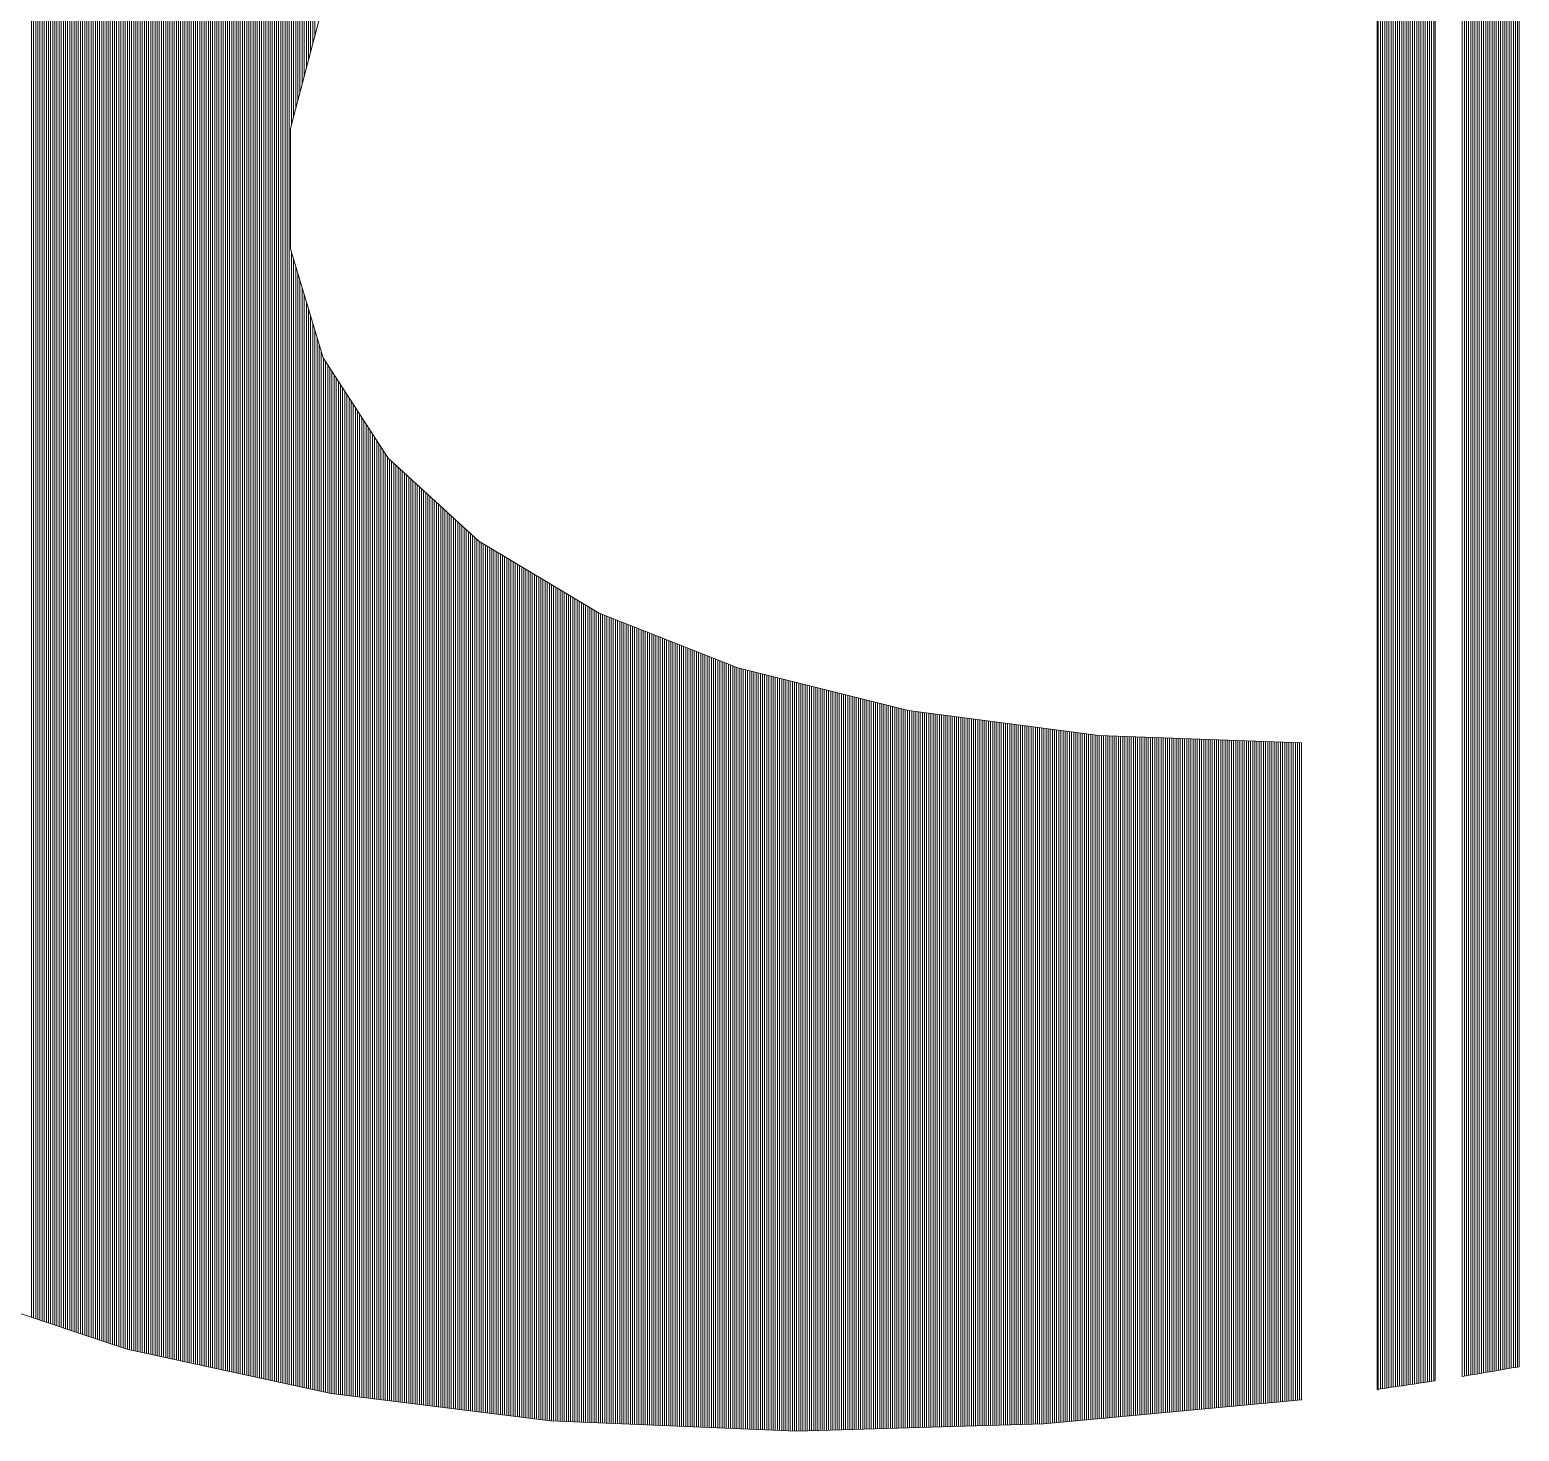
# Model space of a CAD drawing. Header units: millimetres. Extents: x 2 to 846, y 5 to 599.
# Drawn here: x 723.671 to 727.338, y 70.067 to 73.518 of the extents above; entities that cross this region are included whole.
import ezdxf

# ---------------------------------------------------------------- set-up
doc = ezdxf.new("R2010")
doc.units = ezdxf.units.MM
doc.linetypes.add('XKITLINE00', pattern=[0])
doc.layers.add('Outro tipo de objeto', color=7, linetype='Continuous', lineweight=0)

msp = doc.modelspace()

# ---------------------------------------------------------------- linework, layer by layer
at = {"layer": 'Outro tipo de objeto', "color": 5, "linetype": 'XKITLINE00', "lineweight": 0}
for p, q in [((727.297, 70.2191), (727.297, 82.7878)), ((727.3023, 70.22), (727.3023, 82.7908)), ((727.3075, 70.2209), (727.3075, 82.7939)), ((727.3128, 70.2218), (727.3128, 82.7969)), ((727.318, 70.2227), (727.318, 82.7999)), ((727.3233, 70.2236), (727.3233, 82.803)), ((727.3285, 70.2245), (727.3285, 82.806)), ((727.3338, 70.2255), (727.3338, 82.8091)), ((727.3377, 82.8113), (727.3377, 70.2261)), ((727.2341, 70.2085), (727.2341, 82.7514)), ((727.2393, 70.2094), (727.2393, 82.7544)), ((727.2446, 70.2102), (727.2446, 82.7574)), ((727.2498, 70.2111), (727.2498, 82.7605)), ((727.2551, 70.212), (727.2551, 82.7635)), ((727.2603, 70.2129), (727.2603, 82.7665)), ((727.2656, 70.2138), (727.2656, 82.7696)), ((727.2708, 70.2147), (727.2708, 82.7726)), ((727.2761, 70.2155), (727.2761, 82.7757)), ((727.2813, 70.2164), (727.2813, 82.7787)), ((727.2866, 70.2173), (727.2866, 82.7817)), ((727.2918, 70.2182), (727.2918, 82.7848)), ((727.1974, 82.7301), (727.1974, 70.2025)), ((727.2026, 70.2033), (727.2026, 82.7332)), ((727.2078, 70.2042), (727.2078, 82.7362)), ((727.2131, 70.205), (727.2131, 82.7392)), ((727.2183, 70.2059), (727.2183, 82.7423)), ((727.2236, 70.2068), (727.2236, 82.7453)), ((727.2288, 70.2076), (727.2288, 82.7483)), ((727.1062, 70.188), (727.1062, 82.6774)), ((727.1115, 70.1888), (727.1115, 82.6804)), ((727.1167, 70.1897), (727.1167, 82.6835)), ((727.122, 70.1905), (727.122, 82.6865)), ((727.1272, 70.1913), (727.1272, 82.6895)), ((727.1311, 82.6918), (727.1311, 70.1919)), ((727.0433, 70.1785), (727.0433, 82.641)), ((727.0485, 70.1792), (727.0485, 82.644)), ((727.0538, 70.18), (727.0538, 82.647)), ((727.059, 70.1808), (727.059, 82.6501)), ((727.0643, 70.1816), (727.0643, 82.6531)), ((727.0695, 70.1824), (727.0695, 82.6561)), ((727.0748, 70.1832), (727.0748, 82.6592)), ((727.08, 70.184), (727.08, 82.6622)), ((727.0853, 70.1848), (727.0853, 82.6652)), ((727.0905, 70.1856), (727.0905, 82.6683)), ((727.0958, 70.1864), (727.0958, 82.6713)), ((727.101, 70.1872), (727.101, 82.6744)), ((726.9876, 82.6087), (726.9876, 70.1703)), ((726.9908, 70.1685), (726.9908, 82.6106)), ((726.9961, 70.1715), (726.9961, 82.6136)), ((727.0013, 70.1723), (727.0013, 82.6167)), ((727.0066, 70.173), (727.0066, 82.6197)), ((727.0118, 70.1738), (727.0118, 82.6227)), ((727.017, 70.1746), (727.017, 82.6258)), ((727.0223, 70.1753), (727.0223, 82.6288)), ((727.0275, 70.1761), (727.0275, 82.6318)), ((727.0328, 70.1769), (727.0328, 82.6349)), ((727.038, 70.1777), (727.038, 82.6379))]:
    msp.add_line(p, q, dxfattribs=at)
at = {"layer": 'Outro tipo de objeto', "color": 1, "linetype": 'XKITLINE00', "lineweight": 0}
for p, q in [((724.3626, 73.4634), (724.3626, 74.8711)), ((724.3679, 73.4834), (724.3679, 74.8746)), ((724.3731, 73.5034), (724.3731, 74.8781)), ((724.3049, 70.1836), (724.3049, 74.8326)), ((724.3101, 70.1825), (724.3101, 74.8361)), ((724.3154, 73.2838), (724.3154, 74.8396)), ((724.3206, 73.3037), (724.3206, 74.8431)), ((724.3259, 73.3237), (724.3259, 74.8466)), ((724.3311, 73.3437), (724.3311, 74.8501)), ((724.3364, 73.3636), (724.3364, 74.8536)), ((724.3416, 73.3836), (724.3416, 74.8571)), ((724.3469, 73.4035), (724.3469, 74.8606)), ((724.3521, 73.4235), (724.3521, 74.8641)), ((724.3574, 73.4435), (724.3574, 74.8676)), ((724.2524, 70.195), (724.2524, 74.7976)), ((724.2577, 70.1939), (724.2577, 74.8011)), ((724.2629, 70.1928), (724.2629, 74.8046)), ((724.2682, 70.1916), (724.2682, 74.8081)), ((724.2734, 70.1905), (724.2734, 74.8116)), ((724.2787, 70.1893), (724.2787, 74.8151)), ((724.2839, 70.1882), (724.2839, 74.8186)), ((724.2892, 70.1871), (724.2892, 74.8221)), ((724.2944, 70.1859), (724.2944, 74.8256)), ((724.2996, 70.1848), (724.2996, 74.8291)), ((724.1947, 70.2076), (724.1947, 74.759)), ((724.2, 70.2065), (724.2, 74.7625)), ((724.2052, 70.2053), (724.2052, 74.766)), ((724.2105, 70.2042), (724.2105, 74.7695)), ((724.2157, 70.203), (724.2157, 74.773)), ((724.2209, 70.2019), (724.2209, 74.7765)), ((724.2262, 70.2008), (724.2262, 74.78)), ((724.2314, 70.1996), (724.2314, 74.7835)), ((724.2367, 70.1985), (724.2367, 74.787)), ((724.2419, 70.1973), (724.2419, 74.7905)), ((724.2472, 70.1962), (724.2472, 74.7941)), ((724.1422, 70.219), (724.1422, 74.724)), ((724.1475, 70.2179), (724.1475, 74.7275)), ((724.1527, 70.2167), (724.1527, 74.731)), ((724.158, 70.2156), (724.158, 74.7345)), ((724.1632, 70.2144), (724.1632, 74.738)), ((724.1685, 70.2133), (724.1685, 74.7415)), ((724.1737, 70.2122), (724.1737, 74.745)), ((724.179, 70.211), (724.179, 74.7485)), ((724.1842, 70.2099), (724.1842, 74.752)), ((724.1895, 70.2087), (724.1895, 74.7555)), ((724.0845, 70.2315), (724.0845, 74.6855)), ((724.0898, 70.2304), (724.0898, 74.689)), ((724.095, 70.2293), (724.095, 74.6925)), ((724.1003, 70.2281), (724.1003, 74.696)), ((724.1055, 70.227), (724.1055, 74.6995)), ((724.1108, 70.2258), (724.1108, 74.703)), ((724.116, 70.2247), (724.116, 74.7065)), ((724.1213, 70.2236), (724.1213, 74.71)), ((724.1265, 70.2224), (724.1265, 74.7135)), ((724.1317, 70.2213), (724.1317, 74.717)), ((724.137, 70.2201), (724.137, 74.7205)), ((724.0321, 70.243), (724.0321, 74.6504)), ((724.0373, 70.2418), (724.0373, 74.6539)), ((724.0426, 70.2407), (724.0426, 74.6574)), ((724.0478, 70.2395), (724.0478, 74.6609)), ((724.053, 70.2384), (724.053, 74.6644)), ((724.0583, 70.2373), (724.0583, 74.6679)), ((724.0635, 70.2361), (724.0635, 74.6714)), ((724.0688, 70.235), (724.0688, 74.6749)), ((724.074, 70.2338), (724.074, 74.6784)), ((724.0793, 70.2327), (724.0793, 74.682)), ((723.9743, 70.2555), (723.9743, 74.6119)), ((723.9796, 70.2544), (723.9796, 74.6154)), ((723.9848, 70.2532), (723.9848, 74.6189)), ((723.9901, 70.2521), (723.9901, 74.6224)), ((723.9953, 70.2509), (723.9953, 74.6259)), ((724.0006, 70.2498), (724.0006, 74.6294)), ((724.0058, 70.2487), (724.0058, 74.6329)), ((724.0111, 70.2475), (724.0111, 74.6364)), ((724.0163, 70.2464), (724.0163, 74.6399)), ((724.0216, 70.2452), (724.0216, 74.6434)), ((724.0268, 70.2441), (724.0268, 74.6469)), ((723.9219, 70.2669), (723.9219, 74.5769)), ((723.9271, 70.2658), (723.9271, 74.5804)), ((723.9324, 70.2646), (723.9324, 74.5839)), ((723.9376, 70.2635), (723.9376, 74.5874)), ((723.9429, 70.2623), (723.9429, 74.5909)), ((723.9481, 70.2612), (723.9481, 74.5944)), ((723.9534, 70.2601), (723.9534, 74.5979)), ((723.9586, 70.2589), (723.9586, 74.6014)), ((723.9638, 70.2578), (723.9638, 74.6049)), ((723.9691, 70.2566), (723.9691, 74.6084)), ((723.8746, 70.2813), (723.8746, 74.5416)), ((723.8799, 70.2795), (723.8799, 74.5457)), ((723.8851, 70.2778), (723.8851, 74.5498)), ((723.8904, 70.276), (723.8904, 74.5539)), ((723.8956, 70.2743), (723.8956, 74.558)), ((723.9009, 70.2725), (723.9009, 74.5621)), ((723.9061, 70.2708), (723.9061, 74.5662)), ((723.9114, 70.2692), (723.9114, 74.5699)), ((723.9166, 70.2681), (723.9166, 74.5734)), ((723.8274, 70.2971), (723.8274, 74.5046)), ((723.8327, 70.2954), (723.8327, 74.5087)), ((723.8379, 70.2936), (723.8379, 74.5128)), ((723.8432, 70.2918), (723.8432, 74.5169)), ((723.8484, 70.2901), (723.8484, 74.5211)), ((723.8537, 70.2883), (723.8537, 74.5252)), ((723.8589, 70.2866), (723.8589, 74.5293)), ((723.8642, 70.2848), (723.8642, 74.5334)), ((723.8694, 70.2831), (723.8694, 74.5375)), ((723.7802, 70.3129), (723.7802, 74.4677)), ((723.7855, 70.3112), (723.7855, 74.4718)), ((723.7907, 70.3094), (723.7907, 74.4759)), ((723.7959, 70.3076), (723.7959, 74.48)), ((723.8012, 70.3059), (723.8012, 74.4841)), ((723.8064, 70.3041), (723.8064, 74.4882)), ((723.8117, 70.3024), (723.8117, 74.4923)), ((723.8169, 70.3006), (723.8169, 74.4964)), ((723.8222, 70.2989), (723.8222, 74.5005)), ((723.733, 70.3287), (723.733, 74.4307)), ((723.7382, 70.327), (723.7382, 74.4348)), ((723.7435, 70.3252), (723.7435, 74.4389)), ((723.7487, 70.3235), (723.7487, 74.443)), ((723.754, 70.3217), (723.754, 74.4471)), ((723.7592, 70.3199), (723.7592, 74.4513)), ((723.7645, 70.3182), (723.7645, 74.4554)), ((723.7697, 70.3164), (723.7697, 74.4595)), ((723.775, 70.3147), (723.775, 74.4636)), ((723.6858, 70.3445), (723.6858, 74.3938)), ((723.691, 70.3428), (723.691, 74.3979)), ((723.6963, 70.341), (723.6963, 74.402)), ((723.7015, 70.3393), (723.7015, 74.4061)), ((723.7067, 70.3375), (723.7067, 74.4102)), ((723.712, 70.3357), (723.712, 74.4143)), ((723.7172, 70.334), (723.7172, 74.4184)), ((723.7225, 70.3322), (723.7225, 74.4225)), ((723.7277, 70.3305), (723.7277, 74.4266)), ((723.6753, 70.348), (723.6753, 74.3856)), ((723.6805, 70.3463), (723.6805, 74.3897)), ((724.3927, 73.578), (724.3132, 73.2754)), ((724.3132, 73.2754), (724.3132, 72.9786)), ((724.3132, 72.9786), (724.3932, 72.7103)), ((724.3154, 70.1814), (724.3154, 72.9711)), ((724.3206, 70.1802), (724.3206, 72.9535)), ((724.3259, 70.1791), (724.3259, 72.9359)), ((724.3311, 70.1779), (724.3311, 72.9183)), ((724.3364, 70.1768), (724.3364, 72.9007)), ((724.3416, 70.1757), (724.3416, 72.8831)), ((724.3469, 70.1745), (724.3469, 72.8655)), ((724.3521, 70.1734), (724.3521, 72.8479)), ((724.3574, 70.1722), (724.3574, 72.8303)), ((724.3626, 70.1711), (724.3626, 72.8127)), ((724.3679, 70.17), (724.3679, 72.7951)), ((724.3731, 70.1688), (724.3731, 72.7775)), ((724.3784, 70.1677), (724.3784, 72.7599)), ((724.3836, 70.1665), (724.3836, 72.7423)), ((724.3888, 70.1654), (724.3888, 72.7247)), ((724.3932, 72.7103), (724.5538, 72.4637)), ((724.3941, 70.1642), (724.3941, 72.7088)), ((724.3993, 70.1631), (724.3993, 72.7008)), ((724.4046, 70.162), (724.4046, 72.6927)), ((724.4098, 70.1608), (724.4098, 72.6847)), ((724.4151, 70.1599), (724.4151, 72.6766)), ((724.4203, 70.1593), (724.4203, 72.6686)), ((724.4256, 70.1586), (724.4256, 72.6605)), ((724.4308, 70.158), (724.4308, 72.6525)), ((724.4361, 70.1573), (724.4361, 72.6444)), ((724.4413, 70.1567), (724.4413, 72.6363)), ((724.4466, 70.156), (724.4466, 72.6283)), ((724.4518, 70.1554), (724.4518, 72.6202)), ((724.4571, 70.1547), (724.4571, 72.6122)), ((724.4623, 70.154), (724.4623, 72.6041)), ((724.4676, 70.1534), (724.4676, 72.5961)), ((724.4728, 70.1527), (724.4728, 72.588)), ((724.478, 70.1521), (724.478, 72.58)), ((724.4833, 70.1514), (724.4833, 72.5719)), ((724.4885, 70.1508), (724.4885, 72.5638)), ((724.4938, 70.1501), (724.4938, 72.5558)), ((724.499, 70.1495), (724.499, 72.5477)), ((724.5043, 70.1488), (724.5043, 72.5397)), ((724.5095, 70.1482), (724.5095, 72.5316)), ((724.5148, 70.1475), (724.5148, 72.5236)), ((724.52, 70.1469), (724.52, 72.5155)), ((724.5253, 70.1462), (724.5253, 72.5075)), ((724.5305, 70.1456), (724.5305, 72.4994)), ((724.5358, 70.1449), (724.5358, 72.4913)), ((724.541, 70.1443), (724.541, 72.4833)), ((724.5463, 70.1436), (724.5463, 72.4752)), ((724.5515, 70.143), (724.5515, 72.4672)), ((724.5538, 72.4637), (724.7766, 72.259)), ((724.5567, 70.1423), (724.5567, 72.4609)), ((724.562, 70.1417), (724.562, 72.4561)), ((724.5672, 70.141), (724.5672, 72.4513)), ((724.5725, 70.1404), (724.5725, 72.4465)), ((724.5777, 70.1397), (724.5777, 72.4417)), ((724.583, 70.1391), (724.583, 72.4368)), ((724.5882, 70.1384), (724.5882, 72.432)), ((724.5935, 70.1378), (724.5935, 72.4272)), ((724.5987, 70.1371), (724.5987, 72.4224)), ((724.604, 70.1365), (724.604, 72.4176)), ((724.6092, 70.1358), (724.6092, 72.4127)), ((724.6145, 70.1352), (724.6145, 72.4079)), ((724.6197, 70.1345), (724.6197, 72.4031)), ((724.625, 70.1339), (724.625, 72.3983)), ((724.6302, 70.1332), (724.6302, 72.3935)), ((724.6355, 70.1326), (724.6355, 72.3886)), ((724.6407, 70.1319), (724.6407, 72.3838)), ((724.6459, 70.1313), (724.6459, 72.379)), ((724.6512, 70.1306), (724.6512, 72.3742)), ((724.6564, 70.13), (724.6564, 72.3694)), ((724.6617, 70.1293), (724.6617, 72.3646)), ((724.6669, 70.1287), (724.6669, 72.3597)), ((724.6722, 70.128), (724.6722, 72.3549)), ((724.6774, 70.1274), (724.6774, 72.3501)), ((724.6827, 70.1267), (724.6827, 72.3453)), ((724.6879, 70.1261), (724.6879, 72.3405)), ((724.6932, 70.1254), (724.6932, 72.3356)), ((724.6984, 70.1248), (724.6984, 72.3308)), ((724.7037, 70.1241), (724.7037, 72.326)), ((724.7089, 70.1235), (724.7089, 72.3212)), ((724.7142, 70.1228), (724.7142, 72.3164)), ((724.7194, 70.1222), (724.7194, 72.3115)), ((724.7246, 70.1215), (724.7246, 72.3067)), ((724.7299, 70.1209), (724.7299, 72.3019)), ((724.7351, 70.1202), (724.7351, 72.2971)), ((724.7404, 70.1196), (724.7404, 72.2923)), ((724.7456, 70.1189), (724.7456, 72.2874)), ((724.7509, 70.1183), (724.7509, 72.2826)), ((724.7561, 70.1176), (724.7561, 72.2778)), ((724.7614, 70.117), (724.7614, 72.273)), ((724.7666, 70.1163), (724.7666, 72.2682)), ((724.7719, 70.1157), (724.7719, 72.2633)), ((724.7766, 72.259), (725.0728, 72.0818)), ((724.7771, 70.115), (724.7771, 72.2587)), ((724.7824, 70.1144), (724.7824, 72.2555)), ((724.7876, 70.1137), (724.7876, 72.2524)), ((724.7929, 70.1131), (724.7929, 72.2493)), ((724.7981, 70.1124), (724.7981, 72.2461)), ((724.8034, 70.1118), (724.8034, 72.243)), ((724.8086, 70.1111), (724.8086, 72.2398)), ((724.8138, 70.1105), (724.8138, 72.2367)), ((724.8191, 70.1098), (724.8191, 72.2336)), ((724.8243, 70.1092), (724.8243, 72.2304)), ((724.8296, 70.1085), (724.8296, 72.2273)), ((724.8348, 70.1079), (724.8348, 72.2241)), ((724.8401, 70.1072), (724.8401, 72.221)), ((724.8453, 70.1066), (724.8453, 72.2179)), ((724.8506, 70.1059), (724.8506, 72.2147)), ((724.8558, 70.1053), (724.8558, 72.2116)), ((724.8611, 70.1046), (724.8611, 72.2085)), ((724.8663, 70.104), (724.8663, 72.2053)), ((724.8716, 70.1033), (724.8716, 72.2022)), ((724.8768, 70.1027), (724.8768, 72.199)), ((724.8821, 70.102), (724.8821, 72.1959)), ((724.8873, 70.1014), (724.8873, 72.1928)), ((724.8926, 70.1007), (724.8926, 72.1896)), ((724.8978, 70.1001), (724.8978, 72.1865)), ((724.903, 70.0994), (724.903, 72.1833)), ((724.9083, 70.0988), (724.9083, 72.1802)), ((724.9135, 70.0981), (724.9135, 72.1771)), ((724.9188, 70.0975), (724.9188, 72.1739)), ((724.924, 70.0968), (724.924, 72.1708)), ((724.9293, 70.0962), (724.9293, 72.1676)), ((724.9345, 70.0955), (724.9345, 72.1645)), ((724.9398, 70.0949), (724.9398, 72.1614)), ((724.945, 70.0942), (724.945, 72.1582)), ((724.9503, 70.0936), (724.9503, 72.1551)), ((724.9555, 70.0931), (724.9555, 72.152)), ((724.9608, 70.0929), (724.9608, 72.1488)), ((724.966, 70.0927), (724.966, 72.1457)), ((724.9713, 70.0925), (724.9713, 72.1425)), ((724.9765, 70.0922), (724.9765, 72.1394)), ((724.9817, 70.092), (724.9817, 72.1363)), ((724.987, 70.0918), (724.987, 72.1331)), ((724.9922, 70.0916), (724.9922, 72.13)), ((724.9975, 70.0913), (724.9975, 72.1268)), ((725.0027, 70.0911), (725.0027, 72.1237)), ((725.008, 70.0909), (725.008, 72.1206)), ((725.0132, 70.0907), (725.0132, 72.1174)), ((725.0185, 70.0904), (725.0185, 72.1143)), ((725.0237, 70.0902), (725.0237, 72.1112)), ((725.029, 70.09), (725.029, 72.108)), ((725.0342, 70.0898), (725.0342, 72.1049)), ((725.0395, 70.0895), (725.0395, 72.1017)), ((725.0447, 70.0893), (725.0447, 72.0986)), ((725.05, 70.0891), (725.05, 72.0955)), ((725.0552, 70.0889), (725.0552, 72.0923)), ((725.0605, 70.0886), (725.0605, 72.0892)), ((725.0657, 70.0884), (725.0657, 72.086)), ((725.0709, 70.0882), (725.0709, 72.0829)), ((725.0728, 72.0818), (725.4138, 71.947)), ((725.0762, 70.088), (725.0762, 72.0805)), ((725.0814, 70.0878), (725.0814, 72.0784)), ((725.0867, 70.0875), (725.0867, 72.0763)), ((725.0919, 70.0873), (725.0919, 72.0742)), ((725.0972, 70.0871), (725.0972, 72.0722)), ((725.1024, 70.0869), (725.1024, 72.0701)), ((725.1077, 70.0866), (725.1077, 72.068)), ((725.1129, 70.0864), (725.1129, 72.0659)), ((725.1182, 70.0862), (725.1182, 72.0639)), ((725.1234, 70.086), (725.1234, 72.0618)), ((725.1287, 70.0857), (725.1287, 72.0597)), ((725.1339, 70.0855), (725.1339, 72.0576)), ((725.1392, 70.0853), (725.1392, 72.0556)), ((725.1444, 70.0851), (725.1444, 72.0535)), ((725.1496, 70.0848), (725.1496, 72.0514)), ((725.1549, 70.0846), (725.1549, 72.0493)), ((725.1601, 70.0844), (725.1601, 72.0473)), ((725.1654, 70.0842), (725.1654, 72.0452)), ((725.1706, 70.084), (725.1706, 72.0431)), ((725.1759, 70.0837), (725.1759, 72.041)), ((725.1811, 70.0835), (725.1811, 72.039)), ((725.1864, 70.0833), (725.1864, 72.0369)), ((725.1916, 70.0831), (725.1916, 72.0348)), ((725.1969, 70.0828), (725.1969, 72.0327)), ((725.2021, 70.0826), (725.2021, 72.0307)), ((725.2074, 70.0824), (725.2074, 72.0286)), ((725.2126, 70.0822), (725.2126, 72.0265)), ((725.2179, 70.0819), (725.2179, 72.0244)), ((725.2231, 70.0817), (725.2231, 72.0224)), ((725.2284, 70.0815), (725.2284, 72.0203)), ((725.2336, 70.0813), (725.2336, 72.0182)), ((725.2388, 70.081), (725.2388, 72.0161)), ((725.2441, 70.0808), (725.2441, 72.0141)), ((725.2493, 70.0806), (725.2493, 72.012)), ((725.2546, 70.0804), (725.2546, 72.0099)), ((725.2598, 70.0801), (725.2598, 72.0078)), ((725.2651, 70.0799), (725.2651, 72.0058)), ((725.2703, 70.0797), (725.2703, 72.0037)), ((725.2756, 70.0795), (725.2756, 72.0016)), ((725.2808, 70.0793), (725.2808, 71.9995)), ((725.2861, 70.079), (725.2861, 71.9975)), ((725.2913, 70.0788), (725.2913, 71.9954)), ((725.2966, 70.0786), (725.2966, 71.9933)), ((725.3018, 70.0784), (725.3018, 71.9912)), ((725.3071, 70.0781), (725.3071, 71.9892)), ((725.3123, 70.0779), (725.3123, 71.9871)), ((725.3176, 70.0777), (725.3176, 71.985)), ((725.3228, 70.0775), (725.3228, 71.9829)), ((725.328, 70.0772), (725.328, 71.9809)), ((725.3333, 70.077), (725.3333, 71.9788)), ((725.3385, 70.0768), (725.3385, 71.9767)), ((725.3438, 70.0766), (725.3438, 71.9746)), ((725.349, 70.0763), (725.349, 71.9726)), ((725.3543, 70.0761), (725.3543, 71.9705)), ((725.3595, 70.0759), (725.3595, 71.9684)), ((725.3648, 70.0757), (725.3648, 71.9663)), ((725.37, 70.0754), (725.37, 71.9643)), ((725.3753, 70.0752), (725.3753, 71.9622)), ((725.3805, 70.075), (725.3805, 71.9601)), ((725.3858, 70.0748), (725.3858, 71.958)), ((725.391, 70.0746), (725.391, 71.956)), ((725.3963, 70.0743), (725.3963, 71.9539)), ((725.4015, 70.0741), (725.4015, 71.9518)), ((725.4067, 70.0739), (725.4067, 71.9497)), ((725.412, 70.0737), (725.412, 71.9477)), ((725.4138, 71.947), (725.8346, 71.8423)), ((725.4172, 70.0734), (725.4172, 71.9461)), ((725.4225, 70.0732), (725.4225, 71.9448)), ((725.4277, 70.073), (725.4277, 71.9435)), ((725.433, 70.0728), (725.433, 71.9422)), ((725.4382, 70.0725), (725.4382, 71.9409)), ((725.4435, 70.0723), (725.4435, 71.9396)), ((725.4487, 70.0721), (725.4487, 71.9383)), ((725.454, 70.0719), (725.454, 71.937)), ((725.4592, 70.0716), (725.4592, 71.9357)), ((725.4645, 70.0714), (725.4645, 71.9344)), ((725.4697, 70.0712), (725.4697, 71.9331)), ((725.475, 70.071), (725.475, 71.9318)), ((725.4802, 70.0707), (725.4802, 71.9305)), ((725.4855, 70.0705), (725.4855, 71.9291)), ((725.4907, 70.0703), (725.4907, 71.9278)), ((725.4959, 70.0701), (725.4959, 71.9265)), ((725.5012, 70.0699), (725.5012, 71.9252)), ((725.5064, 70.0696), (725.5064, 71.9239)), ((725.5117, 70.0694), (725.5117, 71.9226)), ((725.5169, 70.0692), (725.5169, 71.9213)), ((725.5222, 70.069), (725.5222, 71.92)), ((725.5274, 70.0687), (725.5274, 71.9187)), ((725.5327, 70.0685), (725.5327, 71.9174)), ((725.5379, 70.0683), (725.5379, 71.9161)), ((725.5432, 70.0681), (725.5432, 71.9148)), ((725.5484, 70.0678), (725.5484, 71.9135)), ((725.5537, 70.0676), (725.5537, 71.9122)), ((725.5589, 70.0674), (725.5589, 71.9109)), ((725.5642, 70.0675), (725.5642, 71.9096)), ((725.5694, 70.0677), (725.5694, 71.9083)), ((725.5746, 70.0678), (725.5746, 71.907)), ((725.5799, 70.068), (725.5799, 71.9057)), ((725.5851, 70.0682), (725.5851, 71.9044)), ((725.5904, 70.0683), (725.5904, 71.9031)), ((725.5956, 70.0685), (725.5956, 71.9018)), ((725.6009, 70.0686), (725.6009, 71.9005)), ((725.6061, 70.0688), (725.6061, 71.8992)), ((725.6114, 70.0689), (725.6114, 71.8978)), ((725.6166, 70.0691), (725.6166, 71.8965)), ((725.6219, 70.0692), (725.6219, 71.8952)), ((725.6271, 70.0694), (725.6271, 71.8939)), ((725.6324, 70.0695), (725.6324, 71.8926)), ((725.6376, 70.0697), (725.6376, 71.8913)), ((725.6429, 70.0699), (725.6429, 71.89)), ((725.6481, 70.07), (725.6481, 71.8887)), ((725.6534, 70.0702), (725.6534, 71.8874)), ((725.6586, 70.0703), (725.6586, 71.8861)), ((725.6638, 70.0705), (725.6638, 71.8848)), ((725.6691, 70.0706), (725.6691, 71.8835)), ((725.6743, 70.0708), (725.6743, 71.8822)), ((725.6796, 70.0709), (725.6796, 71.8809)), ((725.6848, 70.0711), (725.6848, 71.8796)), ((725.6901, 70.0712), (725.6901, 71.8783)), ((725.6953, 70.0714), (725.6953, 71.877)), ((725.7006, 70.0715), (725.7006, 71.8757)), ((725.7058, 70.0717), (725.7058, 71.8744)), ((725.7111, 70.0719), (725.7111, 71.8731)), ((725.7163, 70.072), (725.7163, 71.8718)), ((725.7216, 70.0722), (725.7216, 71.8705)), ((725.7268, 70.0723), (725.7268, 71.8692)), ((725.7321, 70.0725), (725.7321, 71.8678)), ((725.7373, 70.0726), (725.7373, 71.8665)), ((725.7426, 70.0728), (725.7426, 71.8652)), ((725.7478, 70.0729), (725.7478, 71.8639)), ((725.753, 70.0731), (725.753, 71.8626)), ((725.7583, 70.0732), (725.7583, 71.8613)), ((725.7635, 70.0734), (725.7635, 71.86)), ((725.7688, 70.0736), (725.7688, 71.8587)), ((725.774, 70.0737), (725.774, 71.8574)), ((725.7793, 70.0739), (725.7793, 71.8561)), ((725.7845, 70.074), (725.7845, 71.8548)), ((725.7898, 70.0742), (725.7898, 71.8535)), ((725.795, 70.0743), (725.795, 71.8522)), ((725.8003, 70.0745), (725.8003, 71.8509)), ((725.8055, 70.0746), (725.8055, 71.8496)), ((725.8108, 70.0748), (725.8108, 71.8483)), ((725.816, 70.0749), (725.816, 71.847)), ((725.8213, 70.0751), (725.8213, 71.8457)), ((725.8265, 70.0753), (725.8265, 71.8444)), ((725.8317, 70.0754), (725.8317, 71.8431)), ((725.8346, 71.8423), (726.3038, 71.7806)), ((725.837, 70.0756), (725.837, 71.842)), ((725.8422, 70.0757), (725.8422, 71.8413)), ((725.8475, 70.0759), (725.8475, 71.8407)), ((725.8527, 70.076), (725.8527, 71.84)), ((725.858, 70.0762), (725.858, 71.8393)), ((725.8632, 70.0763), (725.8632, 71.8386)), ((725.8685, 70.0765), (725.8685, 71.8379)), ((725.8737, 70.0766), (725.8737, 71.8372)), ((725.879, 70.0768), (725.879, 71.8365)), ((725.8842, 70.0769), (725.8842, 71.8358)), ((725.8895, 70.0771), (725.8895, 71.8351)), ((725.8947, 70.0773), (725.8947, 71.8344)), ((725.9, 70.0774), (725.9, 71.8338)), ((725.9052, 70.0776), (725.9052, 71.8331)), ((725.9105, 70.0777), (725.9105, 71.8324)), ((725.9157, 70.0779), (725.9157, 71.8317)), ((725.9209, 70.078), (725.9209, 71.831)), ((725.9262, 70.0782), (725.9262, 71.8303)), ((725.9314, 70.0783), (725.9314, 71.8296)), ((725.9367, 70.0785), (725.9367, 71.8289)), ((725.9419, 70.0786), (725.9419, 71.8282)), ((725.9472, 70.0788), (725.9472, 71.8275)), ((725.9524, 70.079), (725.9524, 71.8269)), ((725.9577, 70.0791), (725.9577, 71.8262)), ((725.9629, 70.0793), (725.9629, 71.8255)), ((725.9682, 70.0794), (725.9682, 71.8248)), ((725.9734, 70.0796), (725.9734, 71.8241)), ((725.9787, 70.0797), (725.9787, 71.8234)), ((725.9839, 70.0799), (725.9839, 71.8227)), ((725.9892, 70.08), (725.9892, 71.822)), ((725.9944, 70.0802), (725.9944, 71.8213)), ((725.9996, 70.0803), (725.9996, 71.8206)), ((726.0049, 70.0805), (726.0049, 71.82)), ((726.0101, 70.0807), (726.0101, 71.8193)), ((726.0154, 70.0808), (726.0154, 71.8186)), ((726.0206, 70.081), (726.0206, 71.8179)), ((726.0259, 70.0811), (726.0259, 71.8172)), ((726.0311, 70.0813), (726.0311, 71.8165)), ((726.0364, 70.0814), (726.0364, 71.8158)), ((726.0416, 70.0816), (726.0416, 71.8151)), ((726.0469, 70.0817), (726.0469, 71.8144)), ((726.0521, 70.0819), (726.0521, 71.8137)), ((726.0574, 70.082), (726.0574, 71.8131)), ((726.0626, 70.0822), (726.0626, 71.8124)), ((726.0679, 70.0823), (726.0679, 71.8117)), ((726.0731, 70.0825), (726.0731, 71.811)), ((726.0784, 70.0827), (726.0784, 71.8103)), ((726.0836, 70.0828), (726.0836, 71.8096)), ((726.0888, 70.083), (726.0888, 71.8089)), ((726.0941, 70.0831), (726.0941, 71.8082)), ((726.0993, 70.0833), (726.0993, 71.8075)), ((726.1046, 70.0834), (726.1046, 71.8068)), ((726.1098, 70.0836), (726.1098, 71.8062)), ((726.1151, 70.0837), (726.1151, 71.8055)), ((726.1203, 70.0839), (726.1203, 71.8048)), ((726.1256, 70.084), (726.1256, 71.8041)), ((726.1308, 70.0842), (726.1308, 71.8034)), ((726.1361, 70.0844), (726.1361, 71.8027)), ((726.1413, 70.0845), (726.1413, 71.802)), ((726.1466, 70.0847), (726.1466, 71.8013)), ((726.1518, 70.0848), (726.1518, 71.8006)), ((726.1571, 70.085), (726.1571, 71.7999)), ((726.1623, 70.0851), (726.1623, 71.7992)), ((726.1676, 70.0853), (726.1676, 71.7986)), ((726.1728, 70.0858), (726.1728, 71.7979)), ((726.178, 70.0863), (726.178, 71.7972)), ((726.1833, 70.0867), (726.1833, 71.7965)), ((726.1885, 70.0872), (726.1885, 71.7958)), ((726.1938, 70.0877), (726.1938, 71.7951)), ((726.199, 70.0882), (726.199, 71.7944)), ((726.2043, 70.0887), (726.2043, 71.7937)), ((726.2095, 70.0892), (726.2095, 71.793)), ((726.2148, 70.0897), (726.2148, 71.7923)), ((726.22, 70.0902), (726.22, 71.7917)), ((726.2253, 70.0907), (726.2253, 71.791)), ((726.2305, 70.0912), (726.2305, 71.7903)), ((726.2358, 70.0917), (726.2358, 71.7896)), ((726.241, 70.0922), (726.241, 71.7889)), ((726.2463, 70.0927), (726.2463, 71.7882)), ((726.2515, 70.0932), (726.2515, 71.7875)), ((726.2567, 70.0937), (726.2567, 71.7868)), ((726.262, 70.0942), (726.262, 71.7861)), ((726.2672, 70.0946), (726.2672, 71.7854)), ((726.2725, 70.0951), (726.2725, 71.7848)), ((726.2777, 70.0956), (726.2777, 71.7841)), ((726.283, 70.0961), (726.283, 71.7834)), ((726.2882, 70.0966), (726.2882, 71.7827)), ((726.2935, 70.0971), (726.2935, 71.782)), ((726.2987, 70.0976), (726.2987, 71.7813)), ((726.3038, 71.7806), (726.8017, 71.7624)), ((726.304, 70.0981), (726.304, 71.7806)), ((726.3092, 70.0986), (726.3092, 71.7804)), ((726.3145, 70.0991), (726.3145, 71.7802)), ((726.3197, 70.0996), (726.3197, 71.7801)), ((726.325, 70.1001), (726.325, 71.7799)), ((726.3302, 70.1006), (726.3302, 71.7797)), ((726.3355, 70.1011), (726.3355, 71.7795)), ((726.3407, 70.1016), (726.3407, 71.7793)), ((726.3459, 70.102), (726.3459, 71.7791)), ((726.3512, 70.1025), (726.3512, 71.7789)), ((726.3564, 70.103), (726.3564, 71.7787)), ((726.3617, 70.1035), (726.3617, 71.7785)), ((726.3669, 70.104), (726.3669, 71.7783)), ((726.3722, 70.1045), (726.3722, 71.7781)), ((726.3774, 70.105), (726.3774, 71.7779)), ((726.3827, 70.1055), (726.3827, 71.7778)), ((726.3879, 70.106), (726.3879, 71.7776)), ((726.3932, 70.1065), (726.3932, 71.7774)), ((726.3984, 70.107), (726.3984, 71.7772)), ((726.4037, 70.1075), (726.4037, 71.777)), ((726.4089, 70.108), (726.4089, 71.7768)), ((726.4142, 70.1085), (726.4142, 71.7766)), ((726.4194, 70.109), (726.4194, 71.7764)), ((726.4246, 70.1094), (726.4246, 71.7762)), ((726.4299, 70.1099), (726.4299, 71.776)), ((726.4351, 70.1104), (726.4351, 71.7758)), ((726.4404, 70.1109), (726.4404, 71.7756)), ((726.4456, 70.1114), (726.4456, 71.7754)), ((726.4509, 70.1119), (726.4509, 71.7753)), ((726.4561, 70.1124), (726.4561, 71.7751)), ((726.4614, 70.1129), (726.4614, 71.7749)), ((726.4666, 70.1134), (726.4666, 71.7747)), ((726.4719, 70.1139), (726.4719, 71.7745)), ((726.4771, 70.1144), (726.4771, 71.7743)), ((726.4824, 70.1149), (726.4824, 71.7741)), ((726.4876, 70.1154), (726.4876, 71.7739)), ((726.4929, 70.1159), (726.4929, 71.7737)), ((726.4981, 70.1164), (726.4981, 71.7735)), ((726.5034, 70.1169), (726.5034, 71.7733)), ((726.5086, 70.1173), (726.5086, 71.7731)), ((726.5138, 70.1178), (726.5138, 71.773)), ((726.5191, 70.1183), (726.5191, 71.7728)), ((726.5243, 70.1188), (726.5243, 71.7726)), ((726.5296, 70.1193), (726.5296, 71.7724)), ((726.5348, 70.1198), (726.5348, 71.7722)), ((726.5401, 70.1203), (726.5401, 71.772)), ((726.5453, 70.1208), (726.5453, 71.7718)), ((726.5506, 70.1213), (726.5506, 71.7716)), ((726.5558, 70.1218), (726.5558, 71.7714)), ((726.5611, 70.1223), (726.5611, 71.7712)), ((726.5663, 70.1228), (726.5663, 71.771)), ((726.5716, 70.1233), (726.5716, 71.7708)), ((726.5768, 70.1238), (726.5768, 71.7706)), ((726.5821, 70.1243), (726.5821, 71.7705)), ((726.5873, 70.1247), (726.5873, 71.7703)), ((726.5926, 70.1252), (726.5926, 71.7701)), ((726.5978, 70.1257), (726.5978, 71.7699)), ((726.603, 70.1262), (726.603, 71.7697)), ((726.6083, 70.1267), (726.6083, 71.7695)), ((726.6135, 70.1272), (726.6135, 71.7693)), ((726.6188, 70.1277), (726.6188, 71.7691)), ((726.624, 70.1282), (726.624, 71.7689)), ((726.6293, 70.1287), (726.6293, 71.7687)), ((726.6345, 70.1292), (726.6345, 71.7685)), ((726.6398, 70.1297), (726.6398, 71.7683)), ((726.645, 70.1302), (726.645, 71.7682)), ((726.6503, 70.1307), (726.6503, 71.768)), ((726.6555, 70.1312), (726.6555, 71.7678)), ((726.6608, 70.1317), (726.6608, 71.7676)), ((726.666, 70.1322), (726.666, 71.7674)), ((726.6713, 70.1326), (726.6713, 71.7672)), ((726.6765, 70.1331), (726.6765, 71.767)), ((726.6817, 70.1336), (726.6817, 71.7668)), ((726.687, 70.1341), (726.687, 71.7666)), ((726.6922, 70.1346), (726.6922, 71.7664)), ((726.6975, 70.1351), (726.6975, 71.7662)), ((726.7027, 70.1356), (726.7027, 71.766)), ((726.708, 70.1361), (726.708, 71.7659)), ((726.7132, 70.1366), (726.7132, 71.7657)), ((726.7185, 70.1371), (726.7185, 71.7655)), ((726.7237, 70.1376), (726.7237, 71.7653)), ((726.729, 70.1381), (726.729, 71.7651)), ((726.7342, 70.1386), (726.7342, 71.7649)), ((726.7395, 70.1391), (726.7395, 71.7647)), ((726.7447, 70.1396), (726.7447, 71.7645)), ((726.75, 70.14), (726.75, 71.7643)), ((726.7552, 70.1405), (726.7552, 71.7641)), ((726.7605, 70.141), (726.7605, 71.7639)), ((726.7657, 70.1415), (726.7657, 71.7637)), ((726.7709, 70.142), (726.7709, 71.7635)), ((726.7762, 70.1425), (726.7762, 71.7634)), ((726.7814, 70.143), (726.7814, 71.7632)), ((726.7867, 70.1435), (726.7867, 71.763)), ((726.7919, 70.144), (726.7919, 71.7628)), ((726.7972, 70.1445), (726.7972, 71.7626)), ((726.8017, 71.7624), (726.8017, 70.1449)), ((723.9098, 70.2695), (723.4423, 70.426)), ((724.4128, 70.1602), (723.9098, 70.2695)), ((724.9531, 70.0932), (724.4128, 70.1602)), ((726.8017, 70.1449), (726.1677, 70.0853)), ((725.559, 70.0674), (724.9531, 70.0932)), ((726.1677, 70.0853), (725.559, 70.0674))]:
    msp.add_line(p, q, dxfattribs=at)
at = {"layer": 'Outro tipo de objeto', "color": 5, "linetype": 'XKITLINE00', "lineweight": 0}
for start, end in [(279.23408, 279.91506), (278.21834, 278.91312)]:
    msp.add_arc((725.2762, 82.0198), 11.9725, start, end, dxfattribs=at)

doc.saveas('drawing.dxf')
